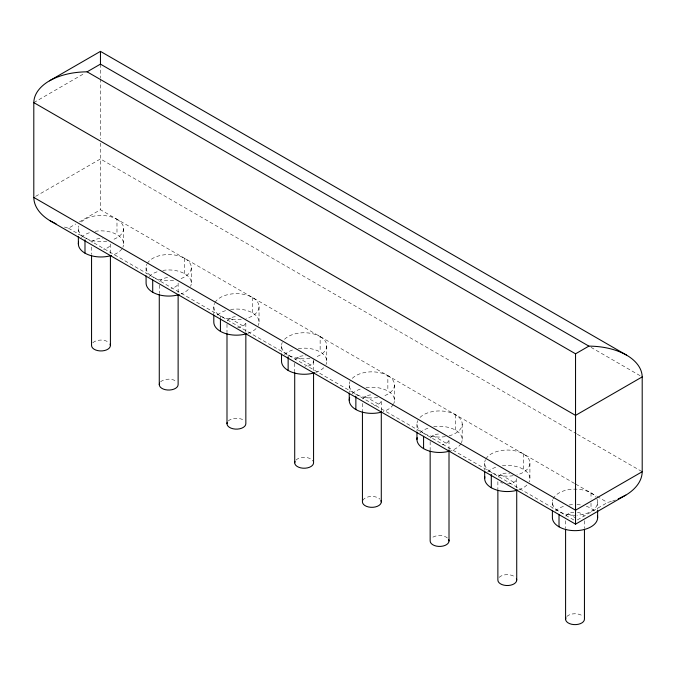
<?xml version="1.0" encoding="UTF-8"?>
<svg xmlns="http://www.w3.org/2000/svg" width="676" height="676" viewBox="0 0 676 676"><rect width="100%" height="100%" fill="white"/><g stroke="black" fill="none" stroke-linecap="round" stroke-linejoin="round"><path stroke-width="0.51" stroke-dasharray="3.38 2.54" d="M33.8 102.608L84.018 73.616M35.625 196.37L100.454 158.944L576.425 433.747M64.457 227.051L68.462 228.209L75.771 223.993M79.43 221.88L100.454 209.737L574.761 483.577M577.38 519.92L607.538 502.505L611.543 501.347M612.549 501.051L615.388 500.02M591.044 347.363L640.375 375.848M577.338 434.271L642.2 471.721M575.665 484.1L596.232 495.973M597.102 496.48L607.538 502.505M229.755 318.261L243.09 325.959M297.474 357.359L310.808 365.048M365.192 396.449L378.526 404.147M432.91 435.547L446.245 443.245M500.629 474.645L513.963 482.343M568.347 513.743L575.014 517.588M68.462 228.209L574.676 520.478M597.635 502.2L597.635 509.383M591.01 492.965L591.01 499.116M591.01 503.223L591.01 508.352M584.444 520.731L584.444 528.066M565.592 520.731L565.592 528.066M552.393 502.2L552.393 508.352M529.916 463.102L529.916 478.498M523.292 453.866L523.292 469.262M516.726 487.92L516.726 478.498A9.43 5.442 0 0 1 507.296 483.94M497.874 481.633L497.874 488.968M484.675 463.102L484.675 470.285M462.198 424.004L462.198 439.4M455.573 414.768L455.573 430.164M449.008 449.87L449.008 439.4A9.43 5.442 0 0 1 442.019 444.656M430.156 441.496L430.156 449.87M416.957 424.004L416.957 431.187M394.48 384.906L394.48 400.302M352.264 378.374A22.621 13.064 0 0 1 387.855 375.67L387.855 391.066M381.289 410.771L381.289 400.302A9.43 5.442 0 0 1 374.301 405.558M362.437 403.445L362.437 410.771M349.238 384.906L349.238 392.088M326.761 345.808L326.761 361.204M284.545 339.284A22.621 13.064 0 0 1 320.137 336.572L320.137 351.968M313.563 361.204L313.563 370.634M294.711 363.299L294.711 371.673M288.145 355.044L288.145 357.097M281.52 345.808L281.52 351.968M259.043 306.718L259.043 322.106M252.418 297.482L252.418 312.87M245.844 332.584L245.844 322.106A9.43 5.442 0 0 1 237.242 327.53M226.992 324.201L226.992 332.584M220.427 315.945L220.427 317.999M213.802 306.718L213.802 313.901M191.325 267.62L191.325 283.007M184.7 258.384L184.7 273.772M178.126 292.438L178.126 283.007A9.43 5.442 0 0 1 171.146 288.263M159.274 285.103L159.274 293.485M146.084 267.62L146.084 273.772M123.607 228.522L123.607 243.909M81.39 221.99A22.621 13.064 0 0 1 116.982 219.286L116.982 234.673M110.408 253.339L110.408 243.909A9.43 5.442 0 0 1 103.428 249.174M100.454 64.127L100.454 77.824M100.454 78.872L100.454 138.926M100.454 143.143L100.454 209.737M91.556 247.053L91.556 254.387M78.365 228.522L78.365 234.673M596.866 498.82A22.621 13.064 0 0 1 576.983 515.213M575.014 515.256A22.621 13.064 0 0 1 552.824 499.648M553.162 498.82A22.621 13.064 0 0 1 573.535 489.162A22.621 13.064 0 0 1 595.919 497.198M116.982 219.286A22.621 13.064 0 0 1 112.3 239.828M106.842 241.138A22.621 13.064 0 0 1 78.796 225.97M147.284 263.42A22.621 13.064 0 0 1 183.052 257.522A22.621 13.064 0 0 1 180.019 278.926M173.605 280.371A22.621 13.064 0 0 1 146.853 264.24M215.002 302.518A22.621 13.064 0 0 1 251.523 296.984A22.621 13.064 0 0 1 245.988 318.548M241.324 319.461A22.621 13.064 0 0 1 214.571 303.33M320.137 336.572A22.621 13.064 0 0 1 315.455 357.122M309.997 358.424A22.621 13.064 0 0 1 282.289 342.428M387.855 375.67A22.621 13.064 0 0 1 383.174 396.22M377.715 397.522A22.621 13.064 0 0 1 350.007 381.526M419.982 417.472A22.621 13.064 0 0 1 456.258 415.182A22.621 13.064 0 0 1 449.143 435.843M445.433 436.62A22.621 13.064 0 0 1 417.726 420.624M485.875 458.911A22.621 13.064 0 0 1 522.396 453.376A22.621 13.064 0 0 1 516.861 474.941M513.152 475.718A22.621 13.064 0 0 1 485.444 459.722M566.851 616.461A9.43 5.442 0 0 1 583.177 616.461M565.913 516.185A9.43 5.442 0 0 1 574.194 512.171M577.456 512.332A9.43 5.442 0 0 1 584.123 516.185M555.427 511.064A22.621 13.064 0 0 1 563.7 506.282M569.158 504.972A22.621 13.064 0 0 1 575.014 504.533M576.983 504.583A22.621 13.064 0 0 1 580.87 504.972M586.329 506.282A22.621 13.064 0 0 1 594.61 511.064M228.26 420.979A9.43 5.442 0 0 1 243.09 419.847M227.313 320.694A9.43 5.442 0 0 1 236.423 316.664M160.542 381.881A9.43 5.442 0 0 1 176.867 381.881M159.595 281.605A9.43 5.442 0 0 1 168.704 277.566M92.823 342.783A9.43 5.442 0 0 1 109.149 342.783M91.877 242.507A9.43 5.442 0 0 1 102.625 238.552M230.567 309.49A22.621 13.064 0 0 1 258.274 325.486M256.018 328.637A22.621 13.064 0 0 1 247.737 333.42M217.444 314.999A22.621 13.064 0 0 1 226.857 310.267M162.848 270.392A22.621 13.064 0 0 1 190.556 286.387M188.291 289.539A22.621 13.064 0 0 1 181.016 293.967M149.109 276.476A22.621 13.064 0 0 1 159.139 271.177M95.13 231.293A22.621 13.064 0 0 1 122.838 247.289M121.883 248.912A22.621 13.064 0 0 1 112.3 255.224M81.39 237.386A22.621 13.064 0 0 1 89.671 232.603M502.395 465.747A22.621 13.064 0 0 1 529.147 481.878M526.891 485.022A22.621 13.064 0 0 1 518.61 489.804M487.709 471.966A22.621 13.064 0 0 1 495.981 467.184M502.581 483.205A9.43 5.442 0 0 1 500.629 482.343M498.195 477.087A9.43 5.442 0 0 1 509.738 473.234M499.133 577.363A9.43 5.442 0 0 1 515.458 577.363M430.477 437.989A9.43 5.442 0 0 1 439.577 433.958M433.722 426.784A22.621 13.064 0 0 1 461.429 442.78M460.998 443.591A22.621 13.064 0 0 1 450.892 450.706M419.982 432.868A22.621 13.064 0 0 1 430.012 427.562M432.91 537.141A9.43 5.442 0 0 1 447.74 538.265M298.285 348.588A22.621 13.064 0 0 1 325.993 364.584M323.736 367.736A22.621 13.064 0 0 1 315.455 372.518M284.545 354.672A22.621 13.064 0 0 1 292.826 349.889M313.241 359.793A9.43 5.442 0 0 1 304.96 366.629M295.032 359.793A9.43 5.442 0 0 1 305.78 355.846M295.978 460.077A9.43 5.442 0 0 1 305.375 457.398A9.43 5.442 0 0 1 313.241 461.387M366.003 387.686A22.621 13.064 0 0 1 393.711 403.682M393.28 404.493A22.621 13.064 0 0 1 383.174 411.608M352.264 393.77A22.621 13.064 0 0 1 360.545 388.987M362.759 398.891A9.43 5.442 0 0 1 371.859 394.86M362.759 500.485A9.43 5.442 0 0 1 370.625 496.497A9.43 5.442 0 0 1 380.022 499.175"/><path stroke-width="1.01" d="M642.2 471.721C642.09 482.022 634.164 490.185 625.799 495.136L575.546 524.145L50.201 220.841C41.836 215.889 33.91 207.726 33.8 197.426L33.8 102.608C33.969 92.925 41.523 85.404 49.416 80.841L100.454 51.376L626.584 355.137C634.477 359.7 642.031 367.22 642.2 376.904L642.2 471.721L575.546 510.203L33.8 197.426M49.416 80.841C60.865 74.444 74.106 71.935 87.119 71.825L100.454 64.127L588.88 346.12C601.893 346.23 615.135 348.74 626.584 355.137M87.119 71.825L575.546 353.81L588.88 346.12M642.2 376.904L575.546 415.385L33.8 102.608M625.799 495.136L618.177 498.93M56.057 223.849L50.201 220.841M597.635 510.405L597.635 517.588M584.444 529.114L584.444 619.182A9.43 5.442 0 0 1 573.78 624.582A9.43 5.442 0 0 1 565.913 617.771M575.546 353.81L575.546 524.145M565.592 529.114L565.592 619.182M559.018 514.512L559.018 526.824M552.393 510.405L552.393 517.588A22.621 13.064 0 0 0 576.493 530.626A22.621 13.064 0 0 0 597.44 515.889M516.726 490.015L516.726 580.084M497.874 490.015L497.874 580.084A9.43 5.442 0 0 0 508.529 585.484A9.43 5.442 0 0 0 516.405 578.681M491.3 474.391L491.3 487.734M484.675 471.307L484.675 478.498M449.008 450.917L449.008 540.986M430.156 450.917L430.156 540.986A9.43 5.442 0 0 0 440.811 546.385A9.43 5.442 0 0 0 448.687 539.583M423.582 436.316L423.582 448.636M416.957 432.217L416.957 439.4M381.289 411.819L381.289 501.896M362.437 411.819L362.437 501.896A9.43 5.442 0 0 0 373.093 507.287A9.43 5.442 0 0 0 380.968 500.485M355.863 396.195L355.863 409.538M349.238 393.119L349.238 400.302M313.563 372.721L313.563 462.798A9.43 5.442 0 0 1 302.907 468.189A9.43 5.442 0 0 1 295.032 461.387M294.711 372.721L294.711 462.798M288.145 357.097L288.145 370.44M281.52 354.021L281.52 361.204A22.621 13.064 0 0 0 314.594 372.789M245.844 333.631L245.844 423.7A9.43 5.442 0 0 1 235.189 429.091A9.43 5.442 0 0 1 227.313 422.289M226.992 333.631L226.992 423.7M220.427 319.03L220.427 331.341M213.802 314.923L213.802 322.106A22.621 13.064 0 0 0 246.875 333.69M178.126 294.533L178.126 384.602A9.43 5.442 0 0 1 167.471 390.001A9.43 5.442 0 0 1 159.595 383.191M159.274 294.533L159.274 384.602M152.708 279.932L152.708 292.243M146.084 275.825L146.084 283.007A22.621 13.064 0 0 0 179.157 294.592M110.408 255.435L110.408 345.504M100.454 51.376L100.454 64.127M91.556 255.435L91.556 345.504A9.43 5.442 0 0 0 102.22 350.903A9.43 5.442 0 0 0 110.087 344.092M84.99 239.811L84.99 253.145M78.365 236.727L78.365 243.909M111.439 255.494A22.621 13.064 0 0 1 88.015 254.615A22.621 13.064 0 0 1 78.56 242.211M517.748 490.075A22.621 13.064 0 0 1 494.325 489.196A22.621 13.064 0 0 1 484.869 476.791M450.03 450.985A22.621 13.064 0 0 1 426.607 450.098A22.621 13.064 0 0 1 417.151 437.693M381.425 412.14A22.621 13.064 0 0 1 357.891 410.577A22.621 13.064 0 0 1 349.669 397.75"/></g></svg>
